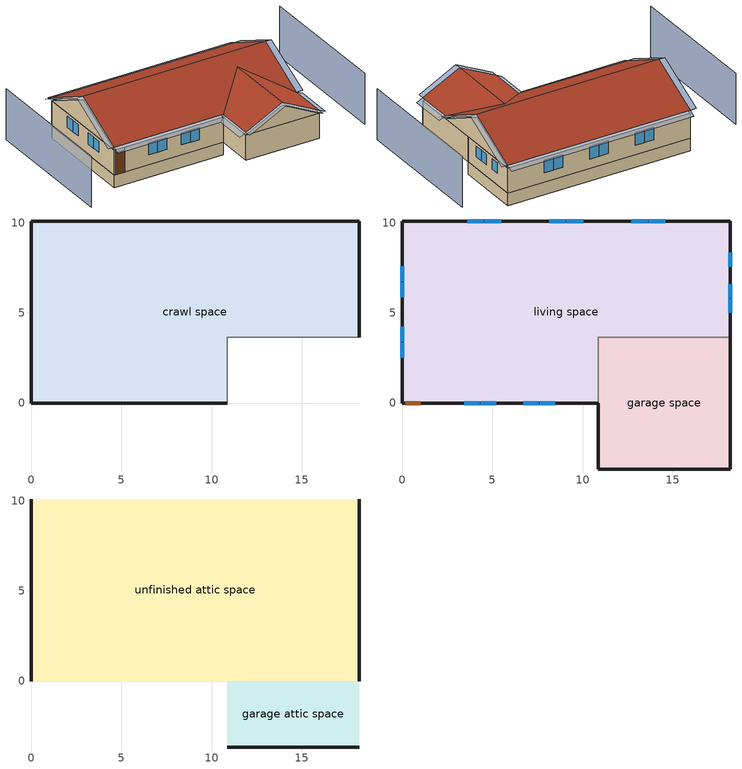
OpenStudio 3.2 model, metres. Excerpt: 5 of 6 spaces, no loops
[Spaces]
crawl space
 floor foundation (FloorFndGrndCS): 0,0 0,10.1 18.19,10.1 18.19,3.66 10.87,3.66 10.87,0 z-1.22
 wall foundation (WallFndGrndCS): 18.19,3.66 18.19,10.1 0,10.1 0,0 10.87,0 z-1.22:0
 wall adiabatic (WallFndGrndCS): 10.87,0 10.87,3.66 18.19,3.66 z-1.22:0
garage space
 floor foundation (FloorFndGrndUnfinSlab): 10.87,-3.66 10.87,3.66 18.19,3.66 18.19,-3.66 z0
 wall outside (WallExtUninsUnfin): 10.87,0 10.87,-3.66 18.19,-3.66 18.19,3.66 z0:2.44
 wall to living space (WallIntFinInsUnfin Reversed): 18.19,3.66 10.87,3.66 10.87,0 z0:2.44
living space
 floor to crawl space (FloorCSInsFin Reversed): 0,0 0,10.1 18.19,10.1 18.19,3.66 10.87,3.66 10.87,0 z0
 wall outside (WallExtInsFin): 18.19,3.66 18.19,10.1 0,10.1 0,0 0.13,0 1.05,0 10.87,0 z0:2.44
 window (WindowConstruction): 3.43,0 4.29,0 / 4.35,0 5.22,0 / 6.7,0 7.57,0 / 7.63,0 8.49,0 z0.98:2.13; 14.58,10.1 13.67,10.1 / 13.61,10.1 12.7,10.1 / 10.04,10.1 9.12,10.1 / 9.06,10.1 8.15,10.1 / 5.49,10.1 4.58,10.1 / 4.52,10.1 3.6,10.1 z0.92:2.13; 0,7.6 0,6.77 / 0,6.71 0,5.87 / 0,4.23 0,3.4 / 0,3.34 0,2.5 z1.02:2.13; 18.19,5.01 18.19,5.78 / 18.19,5.84 18.19,6.6 / 18.19,7.57 18.19,8.34 z1.11:2.13
 door (Door): 0.15,0 1.02,0 z0:2.13
unfinished attic space
 floor to garage space (FloorUnfinUninsUnfin): 18.19,3.66 18.19,0 10.87,0 10.87,3.66 z2.44
 floor to living space (FloorFinInsUnfinAttic): 18.19,10.1 18.19,3.66 10.87,3.66 10.87,0 0,0 0,10.1 z2.44
 wall outside (WallExtUninsUnfin): 0,5.05,4.96 0,10.1,2.44 0,0,2.44; 18.19,5.05,4.96 18.19,0,2.44 18.19,10.1,2.44
 roof outside (RoofUnfinInsExt): 0,5.05,5.27 18.19,5.05,5.27 18.19,10.1,2.74 0,10.1,2.74; 0,5.05,5.27 0,0,2.74 10.87,0,2.74 14.53,3.66,4.57 18.19,0,2.74 18.19,5.05,5.27
garage attic space
 floor to garage space (FloorUnfinUninsUnfin): 10.87,-3.66 10.87,0 18.19,0 18.19,-3.66 z2.44
 wall outside (WallExtUninsUnfin): 10.87,-3.66,2.44 18.19,-3.66,2.44 14.53,-3.66,4.27
 roof outside (RoofUnfinUninsExt 1): 10.87,0,2.74 10.87,-3.66,2.74 14.53,-3.66,4.57 14.53,3.66,4.57; 18.19,0,2.74 14.53,3.66,4.57 14.53,-3.66,4.57 18.19,-3.66,2.74
shading: -4.57,10.1 -4.57,-3.66 / 22.76,-3.66 22.76,10.1 z0:4.96; 18.19,7.57 18.19,8.34 / 18.19,5.84 18.19,6.6 / 18.19,5.01 18.19,5.78 z1.11:2.13; 6.7,0 7.57,0 / 7.63,0 8.49,0 / 3.43,0 4.29,0 / 4.35,0 5.22,0 z0.98:2.13; 14.58,10.1 13.67,10.1 / 9.06,10.1 8.15,10.1 / 13.61,10.1 12.7,10.1 / 10.04,10.1 9.12,10.1 / 4.52,10.1 3.6,10.1 / 5.49,10.1 4.58,10.1 z0.92:2.13; 0,4.23 0,3.4 / 0,7.6 0,6.77 / 0,6.71 0,5.87 / 0,3.34 0,2.5 z1.02:2.13; 18.8,-3.66,2.44 18.8,0,2.44 18.19,0,2.74 18.19,-3.66,2.74; 14.53,-4.27,4.57 18.19,-4.27,2.74 18.19,-3.66,2.74 14.53,-3.66,4.57; 10.26,0,2.44 10.26,-3.66,2.44 10.87,-3.66,2.74 10.87,0,2.74; 10.87,-4.27,2.74 14.53,-4.27,4.57 14.53,-3.66,4.57 10.87,-3.66,2.74; -0.61,10.1,2.74 -0.61,5.05,5.27 0,5.05,5.27 0,10.1,2.74; 18.8,5.05,5.27 18.8,10.1,2.74 18.19,10.1,2.74 18.19,5.05,5.27; 18.19,10.71,2.44 0,10.71,2.44 0,10.1,2.74 18.19,10.1,2.74; -0.61,5.05,5.27 -0.61,0,2.74 0,0,2.74 0,5.05,5.27; 0,-0.61,2.44 10.87,-0.61,2.44 10.87,0,2.74 0,0,2.74; 18.8,0,2.74 18.8,5.05,5.27 18.19,5.05,5.27 18.19,0,2.74
[Building]
Building 1: North Axis {deg}=225; Standards Number of Stories=1; Standards Number of Above Ground Stories=1; Standards Building Type=singlefamilydetached; Standards Number of Living Units=1
[Site]
Nashville International Ap_TN_USA: Latitude {deg}=36.12; Longitude {deg}=-86.68; Time Zone {hr}=-6; Elevation {m}=177; Terrain=Suburbs
[ClimateZones]
Climate Zone Institution Name 1=Building America; Climate Zone Document Year 1=0; Climate Zone Value 1=Mixed-Humid
[Site:WaterMainsTemperature]
Calculation Method=Correlation; Annual Average Outdoor Air Temperature {C}=15.4005; Maximum Difference In Monthly Average Outdoor Air Temperatures {deltaC}=24.3773
[Site:GroundTemperature:Deep]
15.4005, 15.4005, 15.4005, 15.4005, 15.4005, 15.4005, 15.4005, 15.4005, 15.4005, 15.4005, 15.4005, 15.4005
[Material] Roughness=Rough
Name | Thickness {m} | Conductivity {W/m-K} | Density {kg/m3} | Specific Heat {J/kg-K} | Thermal Absorptance | Solar Absorptance | Visible Absorptance
Drywall 0.5 in. | 0.0127 | 0.160291 | 801 | 837.4 | 0.9 | 0.5 | 0.1
FloorUATrussandIns | 0.0889 | 0.0589139 | 50.7834 | 1165.1 | 0.9 | 0.5 | 0.9
FloorUAAdditionalCeilingIns | 0.099314 | 0.0562575 | 16.02 | 1046.75
Composition Shingles | 0.009525 | 0.162714 | 1121.4 | 1465.45 | 0.91 | 0.85 | 0.85
RoofSheathing | 0.01905 | 0.115458 | 512.64 | 1214.23 | 0.82 | 0.3 | 0.3
RoofUARoofIns | 0.18415 | 8.02397 | 37.0049 | 1207.88 | 0.91 | 0.85 | 0.91
RoofStudAndAirRoof | 0.0889 | 4.72679 | 37.0049 | 1207.88 | 0.91 | 0.85 | 0.91
Wood, Medium/Dark | 0.0254 | 0.102417 | 544.68 | 1172.36 | 0.92 | 0.75 | 0.75
WallSheathing | 0.0127 | 0.115458 | 512.64 | 1214.23 | 0.82 | 0.3 | 0.3
WallStudAndCavity | 0.0889 | 0.329206 | 129.063 | 1212.76 | 0.92 | 0.75 | 0.92
WallStudAndCavity 1 | 0.0889 | 0.346661 | 129.063 | 1212.76 | 0.82 | 0.3 | 0.82
WallStudAndCavity 2 | 0.0889 | 0.384544 | 83.0341 | 1211.67 | 0.92 | 0.75 | 0.92
WallStudAndCavity 3 | 0.0889 | 0.397942 | 83.0341 | 1211.67 | 0.82 | 0.3 | 0.3
res furniture material garage space | 0.1524 | 0.115458 | 640.8 | 1214.23 | 0.9 | 0.6 | 0.1
Concrete 8.0 in.; FootingMaterial | 0.2032 | 1.803125 | 2242.8 | 837.4 | 0.9
Concrete 4.0 in. | 0.1016 | 1.803125 | 2242.8 | 837.4 | 0.9
FloorIns | 0.23495 | 2.59817 | 67.691 | 1210.98 | 0.82 | 0.3 | 0.3
Wood Floor | 0.015875 | 0.115458 | 544.68 | 1214.23
Floor Covering | 0.0127 | 0.0433444 | 54.468 | 1339.84 | 0.9 | 0.9
FloorFinStudAndAirFloor | 0.1397 | 0.606274 | 67.691 | 1210.98 | 0.82 | 0.3 | 0.3
DoorMaterial | 0.04445 | 0.0612267 | 512.64 | 1214.23 | 0.82 | 0.3 | 0.3
[Construction]
FloorFinInsUnfinAttic: Drywall 0.5 in., FloorUATrussandIns, FloorUAAdditionalCeilingIns
RoofUnfinInsExt: Composition Shingles, RoofSheathing, RoofUARoofIns
RoofUnfinUninsExt 1: Composition Shingles, RoofSheathing, RoofStudAndAirRoof
WallExtInsFin: Wood, Medium/Dark, WallSheathing, WallStudAndCavity, Drywall 0.5 in.
WallIntFinInsUnfin Reversed: WallStudAndCavity 1, WallSheathing
WallExtUninsUnfin: Wood, Medium/Dark, WallSheathing, WallStudAndCavity 2
WallIntFinUninsFin: WallStudAndCavity 3, Drywall 0.5 in.
res furniture construction garage space; res furniture construction living space: res furniture material garage space
WallFndGrndCS: Concrete 8.0 in.
FloorFndGrndCS; FloorFndGrndUnfinSlab: Concrete 4.0 in.
FloorCSInsFin Reversed: Floor Covering, Wood Floor, RoofSheathing, FloorIns
FootingConstruction: FootingMaterial
FloorUnfinUninsUnfin: FloorFinStudAndAirFloor, RoofSheathing
WindowConstruction: WindowMaterial
Door: DoorMaterial
[WindowMaterial:SimpleGlazingSystem]
WindowMaterial: U-Factor {W/m2-K}=4.76952; Solar Heat Gain Coefficient=0.63
[ThermalZone] Use Ideal Air Loads=No
living zone: Thermostat=living zone temperature setpoint
garage zone; unfinished attic zone; crawl zone: 
res ds res ac asys ret air zone: Volume {m3}=0.25
[Sizing:Zone] Zone Cooling Design Supply Air Temperature Input Method=SupplyAirTemperature; Zone Cooling Design Supply Air Temperature {C}=14; Zone Cooling Design Supply Air Temperature Difference {deltaC}=11.11; Zone Heating Design Supply Air Temperature Input Method=SupplyAirTemperature; Zone Heating Design Supply Air Temperature {C}=40; Zone Heating Design Supply Air Temperature Difference {deltaC}=11.11; Zone Cooling Design Supply Air Humidity Ratio {kg-H2O/kg-air}=0.0085; Zone Heating Design Supply Air Humidity Ratio {kg-H2O/kg-air}=0.008; Cooling Design Air Flow Method=DesignDay; Heating Design Air Flow Method=DesignDay; Account for Dedicated Outdoor Air System=No; Dedicated Outdoor Air System Control Strategy=NeutralSupplyAir; Dedicated Outdoor Air Low Setpoint Temperature for Design {C}=autosize; Dedicated Outdoor Air High Setpoint Temperature for Design {C}=autosize
garage zone; unfinished attic zone; crawl zone; res ds res ac asys ret air zone
[Space]
Name | Space Type | Thermal Zone | Building Unit
garage space | Space Type 1 | garage zone
living space | Space Type 2 | living zone | unit 1
unfinished attic space | Space Type 3 | unfinished attic zone
crawl space | Space Type 4 | crawl zone
garage attic space | Space Type 5 | garage zone
res ds res ac asys ret air space |  | res ds res ac asys ret air zone
[SpaceType]
Name | Standards Space Type
Space Type 1 | garage
Space Type 2 | living
Space Type 3 | unfinished attic
Space Type 4 | crawlspace
Space Type 5 | garage attic
[BuildingUnit]
unit 1: Building Unit Type=Residential
[External:File]
schedules.csv: File=schedules.csv
[People:Definition]
res occupants|living space: Number of People Calculation Method=People; Number of People {people}=1; Fraction Radiant=0.319734; Sensible Heat Fraction=0.573; Carbon Dioxide Generation Rate {m3/s-W}=0; Enable ASHRAE 55 Comfort Warnings=No; Mean Radiant Temperature Calculation Type=ZoneAveraged
[People]
res occupants|living space: People Definition=res occupants|living space; Space or SpaceType=living space; Number of People Schedule=occupants; Activity Level Schedule=res occupants activity schedule; Multiplier=1
[InternalMass:Definition] Design Level Calculation Method=SurfaceArea
Name | Construction | Surface Area {m2}
living space Partition | WallIntFinUninsFin | 157.006
res furniture mass garage space | res furniture construction garage space | 5.35122
res furniture mass living space | res furniture construction living space | 62.8025
[InternalMass] Multiplier=1
Name | Internal Mass Definition | Space or SpaceType
living space Partition | living space Partition | living space
res furniture mass garage space | res furniture mass garage space | garage space
res furniture mass living space | res furniture mass living space | living space
[Foundation:Kiva] Wall Height Above Grade {m}=0.2032; Wall Depth Below Slab {m}=0.2032
Name | Footing Wall Construction
Foundation Kiva 1
Foundation Kiva 2 | FootingConstruction
[Foundation:Kiva:Settings]
Soil Conductivity {W/m-K}=1.731; Soil Density {kg/m3}=1842.3; Soil Specific Heat {J/kg-K}=418.7; Ground Solar Absorptivity=0.9; Ground Thermal Absorptivity=0.9; Ground Surface Roughness {m}=0.03; Far-Field Width {m}=40; Deep-Ground Boundary Condition=ZeroFlux; Deep-Ground Depth {m}=40; Minimum Cell Dimension {m}=0.02; Maximum Cell Growth Coefficient=1.5; Simulation Timestep=Hourly
[SurfaceProperty:ExposedFoundationPerimeter] Exposed Perimeter Calculation Method=TotalExposedPerimeter
Name | Total Exposed Perimeter {m}
Surface 20 | 45.6094
Surface 1 | 18.288
[WaterUse:Equipment:Definition]
Name | Peak Flow Rate {m3/s} | Target Temperature Schedule
res shower | 7.50908e-05 | fixtures temperature schedule
res sink | 6.16615e-05 | fixtures temperature schedule
res bath | 0.000294933 | fixtures temperature schedule
res shower dist; res sink dist; res bath dist | 0 | fixtures temperature schedule
res cw | 2.72712e-05 | res cw temperature schedule
[WaterUse:Equipment] Space=living space
Name | Water Use Equipment Definition | Flow Rate Fraction Schedule
res shower | res shower | showers
res sink | res sink | sinks
res bath | res bath | baths
res shower dist | res shower dist | showers
res sink dist | res sink dist | sinks
res bath dist | res bath dist | baths
res cw | res cw | clothes_washer
[OtherEquipment:Definition] Design Level Calculation Method=EquipmentLevel
Name | Design Level {W} | Fraction Latent | Fraction Radiant | Fraction Lost
res shower | 2158.78 | 0.486891 | 0 | 0
res sink | 618.766 | 0.311263 | 0 | 0
res bath | 4345.75 | 0 | 0 | 0
res hot water distribution | 2451.66 | 0 | 0 | 0
res ds res ac asys SupSLkToLvEq; res ds res ac asys SupLatLkToLvEq; res ds res ac asys SupDCnToLvEq; res ds res ac asys SupDCnToAhEq; res ds res ac asys RetDCnToPlEq; res ds res ac asys RetDCnToAhEquip; res ds res ac asys SupSLkToAhEq; res ds res ac asys SupLatLkToAhEq; res ds res ac asys RetSLkEq; res ds res ac asys RetLatLkEq | 0
[OtherEquipment]
Name | Other Equipment Definition | Space or SpaceType | Schedule | Fuel Type
res shower | res shower | living space | showers
res sink | res sink | living space | sinks
res bath | res bath | living space | baths
res hot water distribution | res hot water distribution | living space | showers
res ds res ac asys SupSLkToLvEq | res ds res ac asys SupSLkToLvEq | living space | Always On Discrete | None
res ds res ac asys SupLatLkToLvEq | res ds res ac asys SupLatLkToLvEq | living space | Always On Discrete | None
res ds res ac asys SupDCnToLvEq | res ds res ac asys SupDCnToLvEq | living space | Always On Discrete | None
res ds res ac asys SupDCnToAhEq | res ds res ac asys SupDCnToAhEq | crawl space | Always On Discrete | None
res ds res ac asys RetDCnToPlEq | res ds res ac asys RetDCnToPlEq | res ds res ac asys ret air space | Always On Discrete | None
res ds res ac asys RetDCnToAhEquip | res ds res ac asys RetDCnToAhEquip | crawl space | Always On Discrete | None
res ds res ac asys SupSLkToAhEq | res ds res ac asys SupSLkToAhEq | crawl space | Always On Discrete | None
res ds res ac asys SupLatLkToAhEq | res ds res ac asys SupLatLkToAhEq | crawl space | Always On Discrete | None
res ds res ac asys RetSLkEq | res ds res ac asys RetSLkEq | res ds res ac asys ret air space | Always On Discrete | None
res ds res ac asys RetLatLkEq | res ds res ac asys RetLatLkEq | res ds res ac asys ret air space | Always On Discrete | None
[EnergyManagementSystem:Sensor]
Name | Output Variable or Output Meter Index Key | Output Variable or Output Meter
res_shower_vol | res shower | Water Use Equipment Hot Water Volume
res_shower_mixsp | fixtures temperature schedule | Schedule Value
res_nv_pb_s |  | Site Outdoor Air Barometric Pressure
res_af_vw_s |  | Site Wind Speed
res_nv_wt_s |  | Site Outdoor Air Humidity Ratio
res_nv_1_nva_s | res nv_1 avail schedule | Schedule Value
res_nv_1_sp_s | res nv_1 temp schedule | Schedule Value
res_ds_res_ac_asys_ah_mfr_s | Node 19 | System Node Mass Flow Rate
res_ds_res_ac_asys_ah_vfr_s | Node 19 | System Node Current Density Volume Flow Rate
res_ds_res_ac_asys_ah_tt_s | Node 19 | System Node Temperature
res_ds_res_ac_asys_ra_t_s | Node 22 | System Node Temperature
res_ds_res_ac_asys_ah_wt_s | Node 19 | System Node Humidity Ratio
res_ds_res_ac_asys_ra_w_s | Node 22 | System Node Humidity Ratio
res_ds_res_ac_asys_ah_t_s | crawl zone | Zone Air Temperature
res_ds_res_ac_asys_ah_w_s | crawl zone | Zone Mean Air Humidity Ratio
res_infil_1_range_sch_s | res mv_1 range exhaust schedule | Schedule Value
res_infil_1_bath_sch_s | res mv_1 bath exhaust schedule | Schedule Value
res_infil_1_dryer_sch_s | clothes_dryer_exhaust | Schedule Value
res_infil_1_wh_sch_s | Always On Discrete | Schedule Value
[EnergyManagementSystem:Program]
res_shower_sag: If res_shower_vol > 0; Set ShowerTime=SystemTimeStep; Else; Set ShowerTime=0; EndIf; If (res_shower_vol > 0) && (res_shower_mixsp > res_shower_tout); Set ShowerSag=SystemTimeStep; Set ShowerE=res_shower_vol*4141170*(res_shower_mixsp-res_shower_tout); Else; Set ShowerSag=0; Set ShowerE=0; EndIf
res_nv_1_program: Set Tdiff = res_af_1_tin_s-res_af_1_tt_s; Set dT = (@Abs Tdiff); Set pt = (@RhFnTdbWPb res_af_1_tt_s res_nv_wt_s res_nv_pb_s); Set NVA = 6606.1101711595875; Set Cs = 8.963020389461627e-05; Set Cw = 6.158219665777789e-05; Set MNV = 2.126909810687987; Set MHR = 0.0115; Set MRH = 0.7; Set temp1 = (res_nv_1_nva_s*NVA); Set SGNV = temp1*((((Cs*dT)+(Cw*(res_af_vw_s^2)))^0.5)/1000); If (res_nv_wt_s<MHR) && (pt<MRH) && (res_af_1_tin_s>res_nv_1_sp_s); Set temp2 = (res_af_1_tin_s-res_nv_1_sp_s); Set NVadj1 = temp2/(res_af_1_tin_s-res_af_1_tt_s); Set NVadj2 = (@Min NVadj1 1); Set NVadj3 = (@Max NVadj2 0); Set NVadj = SGNV*NVadj3; Set res_nv_1_flow_act = (@Min NVadj MNV); Else; Set res_nv_1_flow_act = 0; EndIf
res_ds_res_ac_asys_program: Set res_ds_res_ac_asys_AhMfr = res_ds_res_ac_asys_ah_mfr_s; Set res_ds_res_ac_asys_FanRtf = res_ds_res_ac_asys_fan_rtf_s; Set res_ds_res_ac_asys_AhVfr = res_ds_res_ac_asys_ah_vfr_s; Set res_ds_res_ac_asys_AhTt = res_ds_res_ac_asys_ah_tt_s; Set res_ds_res_ac_asys_AhWt = res_ds_res_ac_asys_ah_wt_s; Set res_ds_res_ac_asys_RaT = res_ds_res_ac_asys_ra_t_s; Set res_ds_res_ac_asys_RaW = res_ds_res_ac_asys_ra_w_s; Set res_ds_res_ac_asys_AhT = res_ds_res_ac_asys_ah_t_s; Set res_ds_res_ac_asys_AhW = res_ds_res_ac_asys_ah_w_s; Run res_ds_res_ac_asys_lk_subrout; Set res_ds_res_ac_asys_SupSLkToLvEq_act = res_ds_res_ac_asys_SupSLkToLv; Set res_ds_res_ac_asys_SupLatLkToLvEq_act = res_ds_res_ac_asys_SupLatLkToLv; Set res_ds_res_ac_asys_SupDCnToLvEq_act = res_ds_res_ac_asys_SupDCnToLv; Set res_ds_res_ac_asys_SupDCnToAhEq_act = res_ds_res_ac_asys_SupDCnToAh; Set res_ds_res_ac_asys_SupSLkToAhEq_act = res_ds_res_ac_asys_SupSLkToAh; Set res_ds_res_ac_asys_SupLatLkToAhEq_act = res_ds_res_ac_asys_SupLatLkToAh; Set res_ds_res_ac_asys_RetSLkEq_act = res_ds_res_ac_asys_RetSLk; Set res_ds_res_ac_asys_RetLatLkEq_act = res_ds_res_ac_asys_RetLatLk; Set res_ds_res_ac_asys_RetDCnToPlEq_act = res_ds_res_ac_asys_RetDCnToPl; Set res_ds_res_ac_asys_RetDCnToAhEquip_act = res_ds_res_ac_asys_RetDCnToAh; Set res_ds_res_ac_asys_AhToLivMix_act = res_ds_res_ac_asys_AhToLiv; Set res_ds_res_ac_asys_LivToAhMix_act = res_ds_res_ac_asys_LivToAh
res_infil_1_program: Set p_m = 0.14; Set p_s = 0.22; Set s_m = 270; Set s_s = 370; Set z_m = 9.99744; Set z_s = 2.4384; Set f_t = (((s_m/z_m)^p_m)*((z_s/s_s)^p_s)); Set Tdiff = res_af_1_tin_s-res_af_1_tt_s; Set dT = @Abs Tdiff; Set c = 0.1677; Set Cs = 0.0546; Set Cw = 0.1; Set n = 0.65; Set sft = (f_t*0.5); Set temp1 = ((c*Cw)*((sft*res_af_vw_s)^(2*n)))^2; Set Qn = (((c*Cs*(dT^n))^2)+temp1)^0.5; Set Tdiff = res_af_1_tin_s-res_af_1_tt_s; Set QWHV = res_infil_1_wh_sch_s*0.0; Set Qrange = res_infil_1_range_sch_s*0.0472; Set Qdryer = res_infil_1_dryer_sch_s*0.0472; Set Qbath = res_infil_1_bath_sch_s*0.0236; Set QductsOut = 0; Set QductsIn = 0; Set QductsOut = QductsOut+res_ds_res_ac_asys_lk_ret_fan_equiv; Set QductsIn = QductsIn+res_ds_res_ac_asys_lk_sup_fan_equiv; Set Qout = Qrange+Qbath+Qdryer+QductsOut; Set Qin = QWHV+QductsIn; Set faneff_wh = 1; Set res_infil_1_house_fan_act = (QWHV*300)/faneff_wh*0; Set faneff_sp = 0.4719474432000001; Set res_infil_1_range_fan_act = (Qrange*300)/faneff_sp; Set res_infil_1_bath_fan_act = (Qbath*300)/faneff_sp; Set Qfan = (@Max Qout Qin); If Qfan > 0; Set Qavg = ((Qout + Qin) / 2.0); If ((@Abs (Qout - Qavg)) / Qavg) <= 0.1; Set phi = 1; Else; Set phi = (Qn / (Qn + Qfan)); EndIf; Set Qinf_adj = phi * Qn; Else; Set Qinf_adj = Qn; EndIf; Set res_infil_1_flow_act = Qfan + Qinf_adj
[EnergyManagementSystem:ProgramCallingManager]
res shower sag: EndOfSystemTimestepAfterHVACReporting; res_shower_sag
res af_1 program calling manager: BeginTimestepBeforePredictor; res_infil_1_program; res_nv_1_program
res ds res ac asys program calling manager: EndOfSystemTimestepAfterHVACReporting; res_ds_res_ac_asys_program
[EnergyManagementSystem:OutputVariable] Type of Data in Variable=Summed; Update Frequency=SystemTimestep; EMS Program or Subroutine=res_shower_sag
Name | EMS Variable | Units
Unmet Shower Energy|unit 1 | ShowerE | J
Unmet Shower Time|unit 1 | ShowerSag | hr
Shower Draw Time|unit 1 | ShowerTime | hr
[ThermostatSetpoint:DualSetpoint]
living zone temperature setpoint: Heating Setpoint Temperature Schedule=res heating setpoint; Cooling Setpoint Temperature Schedule=res cooling setpoint
[ElectricEquipment:Definition] Design Level Calculation Method=EquipmentLevel
Name | Design Level {W} | Fraction Latent | Fraction Radiant | Fraction Lost
res ceil fan | 26.6268 | 0 | 0.558 | 0
res refrig | 71.9878 | 0 | 0 | 0
res cw | 1670.71 | 0 | 0.48 | 0.2
res cd electric | 21280.8 | 0.05 | 0.09 | 0.8
res range electric | 6441.63 | 0.3 | 0.24 | 0.3
res misc plug loads|living space | 986.681 | 0.021 | 0.558 | 0.049
res freezer | 47.9573 | 0 | 0 | 0
res infil_1 house fan; res infil_1 range fan; res infil_1 bath fan | 0 | 0 | 0 | 1
[ElectricEquipment]
Name | Electric Equipment Definition | Space or SpaceType | Schedule
res ceil fan | res ceil fan | living space | ceiling_fan
res refrig | res refrig | living space | res refrig schedule
res cw | res cw | living space | clothes_washer_power
res cd electric | res cd electric | living space | clothes_dryer
res range electric | res range electric | living space | cooking_range
res misc plug loads|living space | res misc plug loads|living space | living space | plug_loads
res freezer | res freezer | garage space | res freezer schedule
res infil_1 house fan | res infil_1 house fan | living space | Always On Discrete
res infil_1 range fan | res infil_1 range fan | living space | Always On Discrete
res infil_1 bath fan | res infil_1 bath fan | living space | Always On Discrete
[Lights:Definition] Design Level Calculation Method=LightingLevel; Fraction Radiant=0.6; Fraction Visible=0.2; Return Air Fraction=0
Name | Lighting Level {W}
res lighting interior living space | 464.593
res lighting garage garage space | 4.07527
[Lights] Fraction Replaceable=1
Name | Lights Definition | Space or SpaceType | Schedule
res lighting interior living space | res lighting interior living space | living space | lighting_interior
res lighting garage garage space | res lighting garage garage space | garage space | lighting_garage
[Exterior:Lights:Definition]
res lighting exterior: Design Level {W}=7.51886
[Exterior:Lights]
res lighting exterior: Exterior Lights Definition=res lighting exterior; Schedule=lighting_exterior
[SpaceInfiltration:EffectiveLeakageArea] Schedule=Always On Discrete
Name | Space or SpaceType | Effective Air Leakage Area {cm2} | Stack Coefficient | Wind Coefficient
res infil|garage attic space | garage attic space | 680.033 | 0.000242002 | 5.99869e-05
res infil|garage space | garage space | 680.033 | 0.000242002 | 5.99869e-05
res infil|unfinished attic space | unfinished attic space | 6119.28 | 0.000196726 | 3.59254e-05
[SpaceInfiltration:DesignFlowRate] Schedule=Always On Discrete
Name | Space or SpaceType | Design Flow Rate Calculation Method | Air Changes per Hour {1/hr} | Constant Term Coefficient | Temperature Term Coefficient | Velocity Term Coefficient | Velocity Squared Term Coefficient | Design Flow Rate {m3/s}
res infil|crawl space | crawl space | AirChanges/Hour | 2 | 1 | 0 | 0 | 0
res nv_1 flow; res infil_1 flow | living space | Flow/Space |  |  |  |  |  | 0
[EnergyManagementSystem:Actuator]
Name | Actuated Component | Actuated Component Type | Actuated Component Control Type
res_nv_1_flow_act | res nv_1 flow | Zone Infiltration | Air Exchange Flow Rate
res_ds_res_ac_asys_SupSLkToLvEq_act | res ds res ac asys SupSLkToLvEq | OtherEquipment | Power Level
res_ds_res_ac_asys_SupLatLkToLvEq_act | res ds res ac asys SupLatLkToLvEq | OtherEquipment | Power Level
res_ds_res_ac_asys_SupDCnToLvEq_act | res ds res ac asys SupDCnToLvEq | OtherEquipment | Power Level
res_ds_res_ac_asys_SupDCnToAhEq_act | res ds res ac asys SupDCnToAhEq | OtherEquipment | Power Level
res_ds_res_ac_asys_RetDCnToPlEq_act | res ds res ac asys RetDCnToPlEq | OtherEquipment | Power Level
res_ds_res_ac_asys_RetDCnToAhEquip_act | res ds res ac asys RetDCnToAhEquip | OtherEquipment | Power Level
res_ds_res_ac_asys_SupSLkToAhEq_act | res ds res ac asys SupSLkToAhEq | OtherEquipment | Power Level
res_ds_res_ac_asys_SupLatLkToAhEq_act | res ds res ac asys SupLatLkToAhEq | OtherEquipment | Power Level
res_ds_res_ac_asys_RetSLkEq_act | res ds res ac asys RetSLkEq | OtherEquipment | Power Level
res_ds_res_ac_asys_RetLatLkEq_act | res ds res ac asys RetLatLkEq | OtherEquipment | Power Level
res_ds_res_ac_asys_AhToLivMix_act | res ds res ac asys AhToLivMix | ZoneMixing | Air Exchange Flow Rate
res_ds_res_ac_asys_LivToAhMix_act | res ds res ac asys LivToAhMix | ZoneMixing | Air Exchange Flow Rate
res_infil_1_house_fan_act | res infil_1 house fan | ElectricEquipment | Electricity Rate
res_infil_1_range_fan_act | res infil_1 range fan | ElectricEquipment | Electricity Rate
res_infil_1_bath_fan_act | res infil_1 bath fan | ElectricEquipment | Electricity Rate
res_infil_1_flow_act | res infil_1 flow | Zone Infiltration | Air Exchange Flow Rate
[AirLoopHVAC:ReturnPlenum]
res ac asys return plenum: ThermalZone=res ds res ac asys ret air zone
[ZoneMixing] Schedule=Always On Continuous; Design Flow Rate Calculation Method=Flow/Zone; Design Flow Rate {m3/s}=0
Name | Zone | Source Zone
res ds res ac asys AhToLivMix | living zone | crawl zone
res ds res ac asys LivToAhMix | crawl zone | living zone
[EnergyManagementSystem:Subroutine]
res_ds_res_ac_asys_lk_subrout: Set f_sup = 0.13326673326673327; Set f_ret = 0.06673326673326675; Set f_OA = 0.06653346653346652; Set oafrate = f_OA * res_ds_res_ac_asys_AhVfr; Set suplkfrate = f_sup * res_ds_res_ac_asys_AhVfr; Set retlkfrate = f_ret * res_ds_res_ac_asys_AhVfr; Set res_ds_res_ac_asys_AhToLiv = (@Abs (suplkfrate-retlkfrate-oafrate)); Set res_ds_res_ac_asys_LivToAh = 0; Set res_ds_res_ac_asys_lk_sup_fan_equiv = 0; Set res_ds_res_ac_asys_lk_ret_fan_equiv = oafrate; If res_ds_res_ac_asys_AhMfr>0; Set h_SA=(@HFnTdbW res_ds_res_ac_asys_AhTt res_ds_res_ac_asys_AhWt); Set h_AHZ=(@HFnTdbW res_ds_res_ac_asys_AhT res_ds_res_ac_asys_AhW); Set h_RA=(@HFnTdbW res_ds_res_ac_asys_RaT res_ds_res_ac_asys_RaW); Set h_fg=(@HfgAirFnWTdb res_ds_res_ac_asys_AhWt res_ds_res_ac_asys_AhTt); Set SALkQtot=f_sup*res_ds_res_ac_asys_AhMfr*(h_RA-h_SA); Set temp1=h_fg*(res_ds_res_ac_asys_RaW-res_ds_res_ac_asys_AhWt); Set res_ds_res_ac_asys_SupLatLkToLv = f_sup*res_ds_res_ac_asys_AhMfr*temp1; Set res_ds_res_ac_asys_SupSLkToLv = SALkQtot-res_ds_res_ac_asys_SupLatLkToLv; Set eTm=(res_ds_res_ac_asys_FanRtf/(res_ds_res_ac_asys_AhMfr*1006.0))*141.587; Set eTm=0-eTm; Set temp4=res_ds_res_ac_asys_AhT; Set tsup=temp4+((res_ds_res_ac_asys_AhTt-res_ds_res_ac_asys_AhT)*(@Exp eTm)); Set temp5=tsup-res_ds_res_ac_asys_AhTt; Set res_ds_res_ac_asys_SupDCnToLv = res_ds_res_ac_asys_AhMfr*1006.0*temp5; Set res_ds_res_ac_asys_SupDCnToAh = 0-res_ds_res_ac_asys_SupDCnToLv; Set eTm=(res_ds_res_ac_asys_FanRtf/(res_ds_res_ac_asys_AhMfr*1006.0))*26.22; Set eTm=0-eTm; Set temp6=res_ds_res_ac_asys_AhT; Set tret=temp6+((res_ds_res_ac_asys_RaT-res_ds_res_ac_asys_AhT)*(@Exp eTm)); Set temp7=tret-res_ds_res_ac_asys_RaT; Set res_ds_res_ac_asys_RetDCnToPl=res_ds_res_ac_asys_AhMfr*1006.0*temp7; Set res_ds_res_ac_asys_RetDCnToAh=0-res_ds_res_ac_asys_RetDCnToPl; Set res_ds_res_ac_asys_RetLatLk=0; Set temp2=(res_ds_res_ac_asys_AhT-res_ds_res_ac_asys_RaT); Set res_ds_res_ac_asys_RetSLk=f_ret*res_ds_res_ac_asys_AhMfr*1006.0*temp2; Set QtLkToAHZn=f_sup*res_ds_res_ac_asys_AhMfr*(h_SA-h_AHZ); Set temp3=(res_ds_res_ac_asys_AhWt-res_ds_res_ac_asys_AhW); Set res_ds_res_ac_asys_SupLatLkToAh=f_sup*res_ds_res_ac_asys_AhMfr*h_fg; Set res_ds_res_ac_asys_SupLatLkToAh=res_ds_res_ac_asys_SupLatLkToAh*temp3; Set res_ds_res_ac_asys_SupSLkToAh=QtLkToAHZn-res_ds_res_ac_asys_SupLatLkToAh; Else; Set res_ds_res_ac_asys_SupLatLkToLv=0; Set res_ds_res_ac_asys_SupSLkToLv=0; Set res_ds_res_ac_asys_SupDCnToLv=0; Set res_ds_res_ac_asys_SupDCnToAh=0; Set res_ds_res_ac_asys_RetDCnToPl=0; Set res_ds_res_ac_asys_RetDCnToAh=0; Set res_ds_res_ac_asys_RetLatLk=0; Set res_ds_res_ac_asys_RetSLk=0; Set res_ds_res_ac_asys_SupLatLkToAh=0; Set res_ds_res_ac_asys_SupSLkToAh=0; EndIf
[Schedule:File] External File=schedules.csv; Rows to Skip at Top=1; Number of Hours of Data=8760; Minutes per Item=15
Name | Column Number
occupants | 1
showers | 14
sinks | 15
baths | 13
ceiling_fan | 16
clothes_washer | 9
clothes_washer_power | 10
clothes_dryer | 11
cooking_range | 6
lighting_interior | 2
lighting_garage | 4
lighting_exterior | 3
plug_loads | 17
clothes_dryer_exhaust | 12
[Schedule:Constant]
Name | Value
res occupants activity schedule | 112.539
fixtures temperature schedule | 43.3333
Always On Discrete; Always On Continuous | 1
res cw temperature schedule | 52.666
[Schedule:Ruleset]
Name | Default Day Schedule | Summer Design Day Schedule | Winter Design Day Schedule
res heating setpoint | Schedule Day 6 | res heating setpoint summer design | res heating setpoint winter design
res cooling setpoint | Schedule Day 7 | res cooling setpoint summer design | res cooling setpoint winter design
res refrig schedule | Schedule Day 8 | res refrig schedule summer design | res refrig schedule winter design
res freezer schedule | Schedule Day 13 | res freezer schedule summer design | res freezer schedule winter design
res nv_1 temp schedule | Schedule Day 14
res nv_1 avail schedule | Schedule Day 15
res mv_1 range exhaust schedule | Schedule Day 18 | res mv_1 range exhaust schedule summer design | res mv_1 range exhaust schedule winter design
res mv_1 bath exhaust schedule | Schedule Day 19 | res mv_1 bath exhaust schedule summer design | res mv_1 bath exhaust schedule winter design
[Schedule:Day]
Schedule Day 6; Schedule Day 7; Schedule Day 8; res refrig schedule winter design; Schedule Day 13; res freezer schedule winter design; Schedule Day 14; Schedule Day 15; Schedule Day 18; res mv_1 range exhaust schedule winter design; Schedule Day 19; res mv_1 bath exhaust schedule winter design: 24, 0, 0
res heating setpoint allday1; res heating setpoint allday2; res heating setpoint allday3; res heating setpoint allday4; res heating setpoint allday5; res heating setpoint allday6; res heating setpoint allday7; res heating setpoint allday8; res heating setpoint allday9; res heating setpoint allday10; res heating setpoint allday11; res heating setpoint allday12: 24, 0, 18.3333
res heating setpoint winter design; res cooling setpoint winter design: 24, 0, 21.1111
res heating setpoint summer design; res cooling setpoint summer design: 24, 0, 23.8889
res cooling setpoint allday1; res cooling setpoint allday2; res cooling setpoint allday3; res cooling setpoint allday4; res cooling setpoint allday10; res cooling setpoint allday11; res cooling setpoint allday12: 8, 0, 26.1111, 23, 0, 21.1111, 24, 0, 26.1111
res cooling setpoint allday5; res cooling setpoint allday6; res cooling setpoint allday7; res cooling setpoint allday8; res cooling setpoint allday9: 1, 0, 26.1111, 2, 0, 26.1111, 3, 0, 26.1111, 4, 0, 26.1111, 5, 0, 26.1111, 6, 0, 26.1111, 7, 0, 26.1111, 8, 0, 26.1111, 9, 0, 21.1111, 10, 0, 21.1111, 11, 0, 21.1111, 12, 0, 21.1111, 13, 0, 21.1111, 14, 0, 21.1111, 15, 0, 21.1111, 16, 0, 21.1111, 17, 0, 21.1111, 18, 0, 21.1111, 19, 0, 21.1111, 20, 0, 21.1111, 21, 0, 21.1111, 22, 0, 21.1111, 23, 0, 21.1111, 24, 0, 26.1111
res refrig schedule allday1; res refrig schedule allday12; res freezer schedule allday1; res freezer schedule allday12: 1, 0, 0.610949, 2, 0, 0.595675, 3, 0, 0.580401, 4, 0, 0.565128, 6, 0, 0.549854, 7, 0, 0.580401, 8, 0, 0.610949, 10, 0, 0.626223, 12, 0, 0.610949, 15, 0, 0.641496, 16, 0, 0.626223, 17, 0, 0.672044, 18, 0, 0.733139, 19, 0, 0.763686, 20, 0, 0.733139, 21, 0, 0.717865, 22, 0, 0.702591, 23, 0, 0.672044, 24, 0, 0.626223
res refrig schedule allday2; res freezer schedule allday2: 1, 0, 0.609489, 2, 0, 0.594252, 3, 0, 0.579015, 4, 0, 0.563777, 6, 0, 0.54854, 7, 0, 0.579015, 8, 0, 0.609489, 10, 0, 0.624726, 12, 0, 0.609489, 15, 0, 0.639964, 16, 0, 0.624726, 17, 0, 0.670438, 18, 0, 0.731387, 19, 0, 0.761861, 20, 0, 0.731387, 21, 0, 0.71615, 22, 0, 0.700912, 23, 0, 0.670438, 24, 0, 0.624726
res refrig schedule allday3; res refrig schedule allday4; res refrig schedule allday5; res freezer schedule allday3; res freezer schedule allday4; res freezer schedule allday5: 1, 0, 0.791241, 2, 0, 0.77146, 3, 0, 0.751679, 4, 0, 0.731898, 6, 0, 0.712117, 7, 0, 0.751679, 8, 0, 0.791241, 10, 0, 0.811022, 12, 0, 0.791241, 15, 0, 0.830803, 16, 0, 0.811022, 17, 0, 0.870365, 18, 0, 0.949489, 19, 0, 0.989051, 20, 0, 0.949489, 21, 0, 0.929708, 22, 0, 0.909927, 23, 0, 0.870365, 24, 0, 0.811022
res refrig schedule allday6; res refrig schedule allday7; res refrig schedule allday8; res refrig schedule allday9; res freezer schedule allday6; res freezer schedule allday7; res freezer schedule allday8; res freezer schedule allday9: 1, 0, 0.8, 2, 0, 0.78, 3, 0, 0.76, 4, 0, 0.74, 6, 0, 0.72, 7, 0, 0.76, 8, 0, 0.8, 10, 0, 0.82, 12, 0, 0.8, 15, 0, 0.84, 16, 0, 0.82, 17, 0, 0.88, 18, 0, 0.96, 19, 0, 1, 20, 0, 0.96, 21, 0, 0.94, 22, 0, 0.92, 23, 0, 0.88, 24, 0, 0.82
res refrig schedule allday10; res freezer schedule allday10: 1, 0, 0.679562, 2, 0, 0.662573, 3, 0, 0.645584, 4, 0, 0.628595, 6, 0, 0.611606, 7, 0, 0.645584, 8, 0, 0.679562, 10, 0, 0.696551, 12, 0, 0.679562, 15, 0, 0.71354, 16, 0, 0.696551, 17, 0, 0.747518, 18, 0, 0.815474, 19, 0, 0.849453, 20, 0, 0.815474, 21, 0, 0.798485, 22, 0, 0.781496, 23, 0, 0.747518, 24, 0, 0.696551
res refrig schedule allday11; res freezer schedule allday11: 1, 0, 0.675182, 2, 0, 0.658303, 3, 0, 0.641423, 4, 0, 0.624544, 6, 0, 0.607664, 7, 0, 0.641423, 8, 0, 0.675182, 10, 0, 0.692062, 12, 0, 0.675182, 15, 0, 0.708942, 16, 0, 0.692062, 17, 0, 0.742701, 18, 0, 0.810219, 19, 0, 0.843978, 20, 0, 0.810219, 21, 0, 0.793339, 22, 0, 0.77646, 23, 0, 0.742701, 24, 0, 0.692062
res refrig schedule summer design; res freezer schedule summer design; res mv_1 range exhaust schedule summer design; res mv_1 bath exhaust schedule summer design: 24, 0, 1
res nv_1 temp schedule allday1; res nv_1 temp schedule allday2; res nv_1 temp schedule allday3; res nv_1 temp schedule allday11; res nv_1 temp schedule allday12: 8, 0, 25.5556, 23, 0, 20.5556, 24, 0, 25.5556
res nv_1 temp schedule allday4; res nv_1 temp schedule allday5; res nv_1 temp schedule allday6; res nv_1 temp schedule allday7; res nv_1 temp schedule allday8; res nv_1 temp schedule allday9; res nv_1 temp schedule allday10: 24, 0, 18.8889
res nv_1 availability schedule allday1 on; res nv_1 availability schedule allday1 on 1; res nv_1 availability schedule allday1 on 2; res nv_1 availability schedule allday1 on 3; res nv_1 availability schedule allday1 on 4; res nv_1 availability schedule allday1 on 5; res nv_1 availability schedule allday1 on 6; res nv_1 availability schedule allday1 on 7; res nv_1 availability schedule allday1 on 8; res nv_1 availability schedule allday1 on 9; res nv_1 availability schedule allday1 on 10; res nv_1 availability schedule allday1 on 11: 1, 0, 1, 2, 0, 1, 3, 0, 1, 4, 0, 1, 5, 0, 1, 6, 0, 1, 7, 0, 1, 8, 0, 1, 9, 0, 1, 10, 0, 1, 11, 0, 1, 12, 0, 1, 13, 0, 1, 14, 0, 1, 15, 0, 1, 16, 0, 1, 17, 0, 1, 18, 0, 1, 19, 0, 1, 20, 0, 1, 21, 0, 1, 22, 0, 1, 23, 0, 1, 24, 0, 1
res mv_1 range exhaust schedule allday1; res mv_1 range exhaust schedule allday2; res mv_1 range exhaust schedule allday3; res mv_1 range exhaust schedule allday4; res mv_1 range exhaust schedule allday5; res mv_1 range exhaust schedule allday6; res mv_1 range exhaust schedule allday7; res mv_1 range exhaust schedule allday8; res mv_1 range exhaust schedule allday9; res mv_1 range exhaust schedule allday10; res mv_1 range exhaust schedule allday11; res mv_1 range exhaust schedule allday12: 17, 0, 0, 18, 0, 1, 24, 0, 0
res mv_1 bath exhaust schedule allday1; res mv_1 bath exhaust schedule allday2; res mv_1 bath exhaust schedule allday3; res mv_1 bath exhaust schedule allday4; res mv_1 bath exhaust schedule allday5; res mv_1 bath exhaust schedule allday6; res mv_1 bath exhaust schedule allday7; res mv_1 bath exhaust schedule allday8; res mv_1 bath exhaust schedule allday9; res mv_1 bath exhaust schedule allday10; res mv_1 bath exhaust schedule allday11; res mv_1 bath exhaust schedule allday12: 4, 0, 0, 5, 0, 1, 24, 0, 0
[Schedule:Rule] Apply Monday=Yes; Apply Wednesday=Yes; Apply Friday=Yes; Date Specification Type=DateRange; Start Day=1
Name | Schedule Ruleset | Rule Order | Day Schedule | Apply Sunday | Apply Tuesday | Apply Thursday | Apply Saturday | Start Month | End Month | End Day
res heating setpoint allday rule1 | res heating setpoint | 11 | res heating setpoint allday1 | Yes | Yes | Yes | Yes | 1 | 1 | 31
res heating setpoint allday rule2 | res heating setpoint | 10 | res heating setpoint allday2 | Yes | Yes | Yes | Yes | 2 | 2 | 28
res heating setpoint allday rule3 | res heating setpoint | 9 | res heating setpoint allday3 | Yes | Yes | Yes | Yes | 3 | 3 | 31
res heating setpoint allday rule4 | res heating setpoint | 8 | res heating setpoint allday4 | Yes | Yes | Yes | Yes | 4 | 4 | 30
res heating setpoint allday rule5 | res heating setpoint | 7 | res heating setpoint allday5 | Yes | Yes | Yes | Yes | 5 | 5 | 31
res heating setpoint allday rule6 | res heating setpoint | 6 | res heating setpoint allday6 | Yes | Yes | Yes | Yes | 6 | 6 | 30
res heating setpoint allday rule7 | res heating setpoint | 5 | res heating setpoint allday7 | Yes | Yes | Yes | Yes | 7 | 7 | 31
res heating setpoint allday rule8 | res heating setpoint | 4 | res heating setpoint allday8 | Yes | Yes | Yes | Yes | 8 | 8 | 31
res heating setpoint allday rule9 | res heating setpoint | 3 | res heating setpoint allday9 | Yes | Yes | Yes | Yes | 9 | 9 | 30
res heating setpoint allday rule10 | res heating setpoint | 2 | res heating setpoint allday10 | Yes | Yes | Yes | Yes | 10 | 10 | 31
res heating setpoint allday rule11 | res heating setpoint | 1 | res heating setpoint allday11 | Yes | Yes | Yes | Yes | 11 | 11 | 30
res heating setpoint allday rule12 | res heating setpoint | 0 | res heating setpoint allday12 | Yes | Yes | Yes | Yes | 12 | 12 | 31
res cooling setpoint allday rule1 | res cooling setpoint | 11 | res cooling setpoint allday1 | Yes | Yes | Yes | Yes | 1 | 1 | 31
res cooling setpoint allday rule2 | res cooling setpoint | 10 | res cooling setpoint allday2 | Yes | Yes | Yes | Yes | 2 | 2 | 28
res cooling setpoint allday rule3 | res cooling setpoint | 9 | res cooling setpoint allday3 | Yes | Yes | Yes | Yes | 3 | 3 | 31
res cooling setpoint allday rule4 | res cooling setpoint | 8 | res cooling setpoint allday4 | Yes | Yes | Yes | Yes | 4 | 4 | 30
res cooling setpoint allday rule5 | res cooling setpoint | 7 | res cooling setpoint allday5 | Yes | Yes | Yes | Yes | 5 | 5 | 31
res cooling setpoint allday rule6 | res cooling setpoint | 6 | res cooling setpoint allday6 | Yes | Yes | Yes | Yes | 6 | 6 | 30
res cooling setpoint allday rule7 | res cooling setpoint | 5 | res cooling setpoint allday7 | Yes | Yes | Yes | Yes | 7 | 7 | 31
res cooling setpoint allday rule8 | res cooling setpoint | 4 | res cooling setpoint allday8 | Yes | Yes | Yes | Yes | 8 | 8 | 31
res cooling setpoint allday rule9 | res cooling setpoint | 3 | res cooling setpoint allday9 | Yes | Yes | Yes | Yes | 9 | 9 | 30
res cooling setpoint allday rule10 | res cooling setpoint | 2 | res cooling setpoint allday10 | Yes | Yes | Yes | Yes | 10 | 10 | 31
res cooling setpoint allday rule11 | res cooling setpoint | 1 | res cooling setpoint allday11 | Yes | Yes | Yes | Yes | 11 | 11 | 30
res cooling setpoint allday rule12 | res cooling setpoint | 0 | res cooling setpoint allday12 | Yes | Yes | Yes | Yes | 12 | 12 | 31
res refrig schedule allday rule1 | res refrig schedule | 11 | res refrig schedule allday1 | Yes | Yes | Yes | Yes | 1 | 1 | 31
res refrig schedule allday rule2 | res refrig schedule | 10 | res refrig schedule allday2 | Yes | Yes | Yes | Yes | 2 | 2 | 28
res refrig schedule allday rule3 | res refrig schedule | 9 | res refrig schedule allday3 | Yes | Yes | Yes | Yes | 3 | 3 | 31
res refrig schedule allday rule4 | res refrig schedule | 8 | res refrig schedule allday4 | Yes | Yes | Yes | Yes | 4 | 4 | 30
res refrig schedule allday rule5 | res refrig schedule | 7 | res refrig schedule allday5 | Yes | Yes | Yes | Yes | 5 | 5 | 31
res refrig schedule allday rule6 | res refrig schedule | 6 | res refrig schedule allday6 | Yes | Yes | Yes | Yes | 6 | 6 | 30
res refrig schedule allday rule7 | res refrig schedule | 5 | res refrig schedule allday7 | Yes | Yes | Yes | Yes | 7 | 7 | 31
res refrig schedule allday rule8 | res refrig schedule | 4 | res refrig schedule allday8 | Yes | Yes | Yes | Yes | 8 | 8 | 31
res refrig schedule allday rule9 | res refrig schedule | 3 | res refrig schedule allday9 | Yes | Yes | Yes | Yes | 9 | 9 | 30
res refrig schedule allday rule10 | res refrig schedule | 2 | res refrig schedule allday10 | Yes | Yes | Yes | Yes | 10 | 10 | 31
res refrig schedule allday rule11 | res refrig schedule | 1 | res refrig schedule allday11 | Yes | Yes | Yes | Yes | 11 | 11 | 30
res refrig schedule allday rule12 | res refrig schedule | 0 | res refrig schedule allday12 | Yes | Yes | Yes | Yes | 12 | 12 | 31
res freezer schedule allday rule1 | res freezer schedule | 11 | res freezer schedule allday1 | Yes | Yes | Yes | Yes | 1 | 1 | 31
res freezer schedule allday rule2 | res freezer schedule | 10 | res freezer schedule allday2 | Yes | Yes | Yes | Yes | 2 | 2 | 28
res freezer schedule allday rule3 | res freezer schedule | 9 | res freezer schedule allday3 | Yes | Yes | Yes | Yes | 3 | 3 | 31
res freezer schedule allday rule4 | res freezer schedule | 8 | res freezer schedule allday4 | Yes | Yes | Yes | Yes | 4 | 4 | 30
res freezer schedule allday rule5 | res freezer schedule | 7 | res freezer schedule allday5 | Yes | Yes | Yes | Yes | 5 | 5 | 31
res freezer schedule allday rule6 | res freezer schedule | 6 | res freezer schedule allday6 | Yes | Yes | Yes | Yes | 6 | 6 | 30
res freezer schedule allday rule7 | res freezer schedule | 5 | res freezer schedule allday7 | Yes | Yes | Yes | Yes | 7 | 7 | 31
res freezer schedule allday rule8 | res freezer schedule | 4 | res freezer schedule allday8 | Yes | Yes | Yes | Yes | 8 | 8 | 31
res freezer schedule allday rule9 | res freezer schedule | 3 | res freezer schedule allday9 | Yes | Yes | Yes | Yes | 9 | 9 | 30
res freezer schedule allday rule10 | res freezer schedule | 2 | res freezer schedule allday10 | Yes | Yes | Yes | Yes | 10 | 10 | 31
res freezer schedule allday rule11 | res freezer schedule | 1 | res freezer schedule allday11 | Yes | Yes | Yes | Yes | 11 | 11 | 30
res freezer schedule allday rule12 | res freezer schedule | 0 | res freezer schedule allday12 | Yes | Yes | Yes | Yes | 12 | 12 | 31
res nv_1 temp schedule allday rule1 | res nv_1 temp schedule | 11 | res nv_1 temp schedule allday1 | Yes | Yes | Yes | Yes | 1 | 1 | 31
res nv_1 temp schedule allday rule2 | res nv_1 temp schedule | 10 | res nv_1 temp schedule allday2 | Yes | Yes | Yes | Yes | 2 | 2 | 28
res nv_1 temp schedule allday rule3 | res nv_1 temp schedule | 9 | res nv_1 temp schedule allday3 | Yes | Yes | Yes | Yes | 3 | 3 | 31
res nv_1 temp schedule allday rule4 | res nv_1 temp schedule | 8 | res nv_1 temp schedule allday4 | Yes | Yes | Yes | Yes | 4 | 4 | 30
res nv_1 temp schedule allday rule5 | res nv_1 temp schedule | 7 | res nv_1 temp schedule allday5 | Yes | Yes | Yes | Yes | 5 | 5 | 31
res nv_1 temp schedule allday rule6 | res nv_1 temp schedule | 6 | res nv_1 temp schedule allday6 | Yes | Yes | Yes | Yes | 6 | 6 | 30
res nv_1 temp schedule allday rule7 | res nv_1 temp schedule | 5 | res nv_1 temp schedule allday7 | Yes | Yes | Yes | Yes | 7 | 7 | 31
res nv_1 temp schedule allday rule8 | res nv_1 temp schedule | 4 | res nv_1 temp schedule allday8 | Yes | Yes | Yes | Yes | 8 | 8 | 31
res nv_1 temp schedule allday rule9 | res nv_1 temp schedule | 3 | res nv_1 temp schedule allday9 | Yes | Yes | Yes | Yes | 9 | 9 | 30
res nv_1 temp schedule allday rule10 | res nv_1 temp schedule | 2 | res nv_1 temp schedule allday10 | Yes | Yes | Yes | Yes | 10 | 10 | 31
res nv_1 temp schedule allday rule11 | res nv_1 temp schedule | 1 | res nv_1 temp schedule allday11 | Yes | Yes | Yes | Yes | 11 | 11 | 30
res nv_1 temp schedule allday rule12 | res nv_1 temp schedule | 0 | res nv_1 temp schedule allday12 | Yes | Yes | Yes | Yes | 12 | 12 | 31
res nv_1 availability schedule allday ruleset1 on | res nv_1 avail schedule | 11 | res nv_1 availability schedule allday1 on |  |  |  |  | 1 | 1 | 31
res nv_1 availability schedule allday ruleset2 on | res nv_1 avail schedule | 10 | res nv_1 availability schedule allday1 on 1 |  |  |  |  | 2 | 2 | 28
res nv_1 availability schedule allday ruleset3 on | res nv_1 avail schedule | 9 | res nv_1 availability schedule allday1 on 2 |  |  |  |  | 3 | 3 | 31
res nv_1 availability schedule allday ruleset4 on | res nv_1 avail schedule | 8 | res nv_1 availability schedule allday1 on 3 |  |  |  |  | 4 | 4 | 30
res nv_1 availability schedule allday ruleset5 on | res nv_1 avail schedule | 7 | res nv_1 availability schedule allday1 on 4 |  |  |  |  | 5 | 5 | 31
res nv_1 availability schedule allday ruleset6 on | res nv_1 avail schedule | 6 | res nv_1 availability schedule allday1 on 5 |  |  |  |  | 6 | 6 | 30
res nv_1 availability schedule allday ruleset7 on | res nv_1 avail schedule | 5 | res nv_1 availability schedule allday1 on 6 |  |  |  |  | 7 | 7 | 31
res nv_1 availability schedule allday ruleset8 on | res nv_1 avail schedule | 4 | res nv_1 availability schedule allday1 on 7 |  |  |  |  | 8 | 8 | 31
res nv_1 availability schedule allday ruleset9 on | res nv_1 avail schedule | 3 | res nv_1 availability schedule allday1 on 8 |  |  |  |  | 9 | 9 | 30
res nv_1 availability schedule allday ruleset10 on | res nv_1 avail schedule | 2 | res nv_1 availability schedule allday1 on 9 |  |  |  |  | 10 | 10 | 31
res nv_1 availability schedule allday ruleset11 on | res nv_1 avail schedule | 1 | res nv_1 availability schedule allday1 on 10 |  |  |  |  | 11 | 11 | 30
res nv_1 availability schedule allday ruleset12 on | res nv_1 avail schedule | 0 | res nv_1 availability schedule allday1 on 11 |  |  |  |  | 12 | 12 | 31
res mv_1 range exhaust schedule allday rule1 | res mv_1 range exhaust schedule | 11 | res mv_1 range exhaust schedule allday1 | Yes | Yes | Yes | Yes | 1 | 1 | 31
res mv_1 range exhaust schedule allday rule2 | res mv_1 range exhaust schedule | 10 | res mv_1 range exhaust schedule allday2 | Yes | Yes | Yes | Yes | 2 | 2 | 28
res mv_1 range exhaust schedule allday rule3 | res mv_1 range exhaust schedule | 9 | res mv_1 range exhaust schedule allday3 | Yes | Yes | Yes | Yes | 3 | 3 | 31
res mv_1 range exhaust schedule allday rule4 | res mv_1 range exhaust schedule | 8 | res mv_1 range exhaust schedule allday4 | Yes | Yes | Yes | Yes | 4 | 4 | 30
res mv_1 range exhaust schedule allday rule5 | res mv_1 range exhaust schedule | 7 | res mv_1 range exhaust schedule allday5 | Yes | Yes | Yes | Yes | 5 | 5 | 31
res mv_1 range exhaust schedule allday rule6 | res mv_1 range exhaust schedule | 6 | res mv_1 range exhaust schedule allday6 | Yes | Yes | Yes | Yes | 6 | 6 | 30
res mv_1 range exhaust schedule allday rule7 | res mv_1 range exhaust schedule | 5 | res mv_1 range exhaust schedule allday7 | Yes | Yes | Yes | Yes | 7 | 7 | 31
res mv_1 range exhaust schedule allday rule8 | res mv_1 range exhaust schedule | 4 | res mv_1 range exhaust schedule allday8 | Yes | Yes | Yes | Yes | 8 | 8 | 31
res mv_1 range exhaust schedule allday rule9 | res mv_1 range exhaust schedule | 3 | res mv_1 range exhaust schedule allday9 | Yes | Yes | Yes | Yes | 9 | 9 | 30
res mv_1 range exhaust schedule allday rule10 | res mv_1 range exhaust schedule | 2 | res mv_1 range exhaust schedule allday10 | Yes | Yes | Yes | Yes | 10 | 10 | 31
res mv_1 range exhaust schedule allday rule11 | res mv_1 range exhaust schedule | 1 | res mv_1 range exhaust schedule allday11 | Yes | Yes | Yes | Yes | 11 | 11 | 30
res mv_1 range exhaust schedule allday rule12 | res mv_1 range exhaust schedule | 0 | res mv_1 range exhaust schedule allday12 | Yes | Yes | Yes | Yes | 12 | 12 | 31
res mv_1 bath exhaust schedule allday rule1 | res mv_1 bath exhaust schedule | 11 | res mv_1 bath exhaust schedule allday1 | Yes | Yes | Yes | Yes | 1 | 1 | 31
res mv_1 bath exhaust schedule allday rule2 | res mv_1 bath exhaust schedule | 10 | res mv_1 bath exhaust schedule allday2 | Yes | Yes | Yes | Yes | 2 | 2 | 28
res mv_1 bath exhaust schedule allday rule3 | res mv_1 bath exhaust schedule | 9 | res mv_1 bath exhaust schedule allday3 | Yes | Yes | Yes | Yes | 3 | 3 | 31
res mv_1 bath exhaust schedule allday rule4 | res mv_1 bath exhaust schedule | 8 | res mv_1 bath exhaust schedule allday4 | Yes | Yes | Yes | Yes | 4 | 4 | 30
res mv_1 bath exhaust schedule allday rule5 | res mv_1 bath exhaust schedule | 7 | res mv_1 bath exhaust schedule allday5 | Yes | Yes | Yes | Yes | 5 | 5 | 31
res mv_1 bath exhaust schedule allday rule6 | res mv_1 bath exhaust schedule | 6 | res mv_1 bath exhaust schedule allday6 | Yes | Yes | Yes | Yes | 6 | 6 | 30
res mv_1 bath exhaust schedule allday rule7 | res mv_1 bath exhaust schedule | 5 | res mv_1 bath exhaust schedule allday7 | Yes | Yes | Yes | Yes | 7 | 7 | 31
res mv_1 bath exhaust schedule allday rule8 | res mv_1 bath exhaust schedule | 4 | res mv_1 bath exhaust schedule allday8 | Yes | Yes | Yes | Yes | 8 | 8 | 31
res mv_1 bath exhaust schedule allday rule9 | res mv_1 bath exhaust schedule | 3 | res mv_1 bath exhaust schedule allday9 | Yes | Yes | Yes | Yes | 9 | 9 | 30
res mv_1 bath exhaust schedule allday rule10 | res mv_1 bath exhaust schedule | 2 | res mv_1 bath exhaust schedule allday10 | Yes | Yes | Yes | Yes | 10 | 10 | 31
res mv_1 bath exhaust schedule allday rule11 | res mv_1 bath exhaust schedule | 1 | res mv_1 bath exhaust schedule allday11 | Yes | Yes | Yes | Yes | 11 | 11 | 30
res mv_1 bath exhaust schedule allday rule12 | res mv_1 bath exhaust schedule | 0 | res mv_1 bath exhaust schedule allday12 | Yes | Yes | Yes | Yes | 12 | 12 | 31
